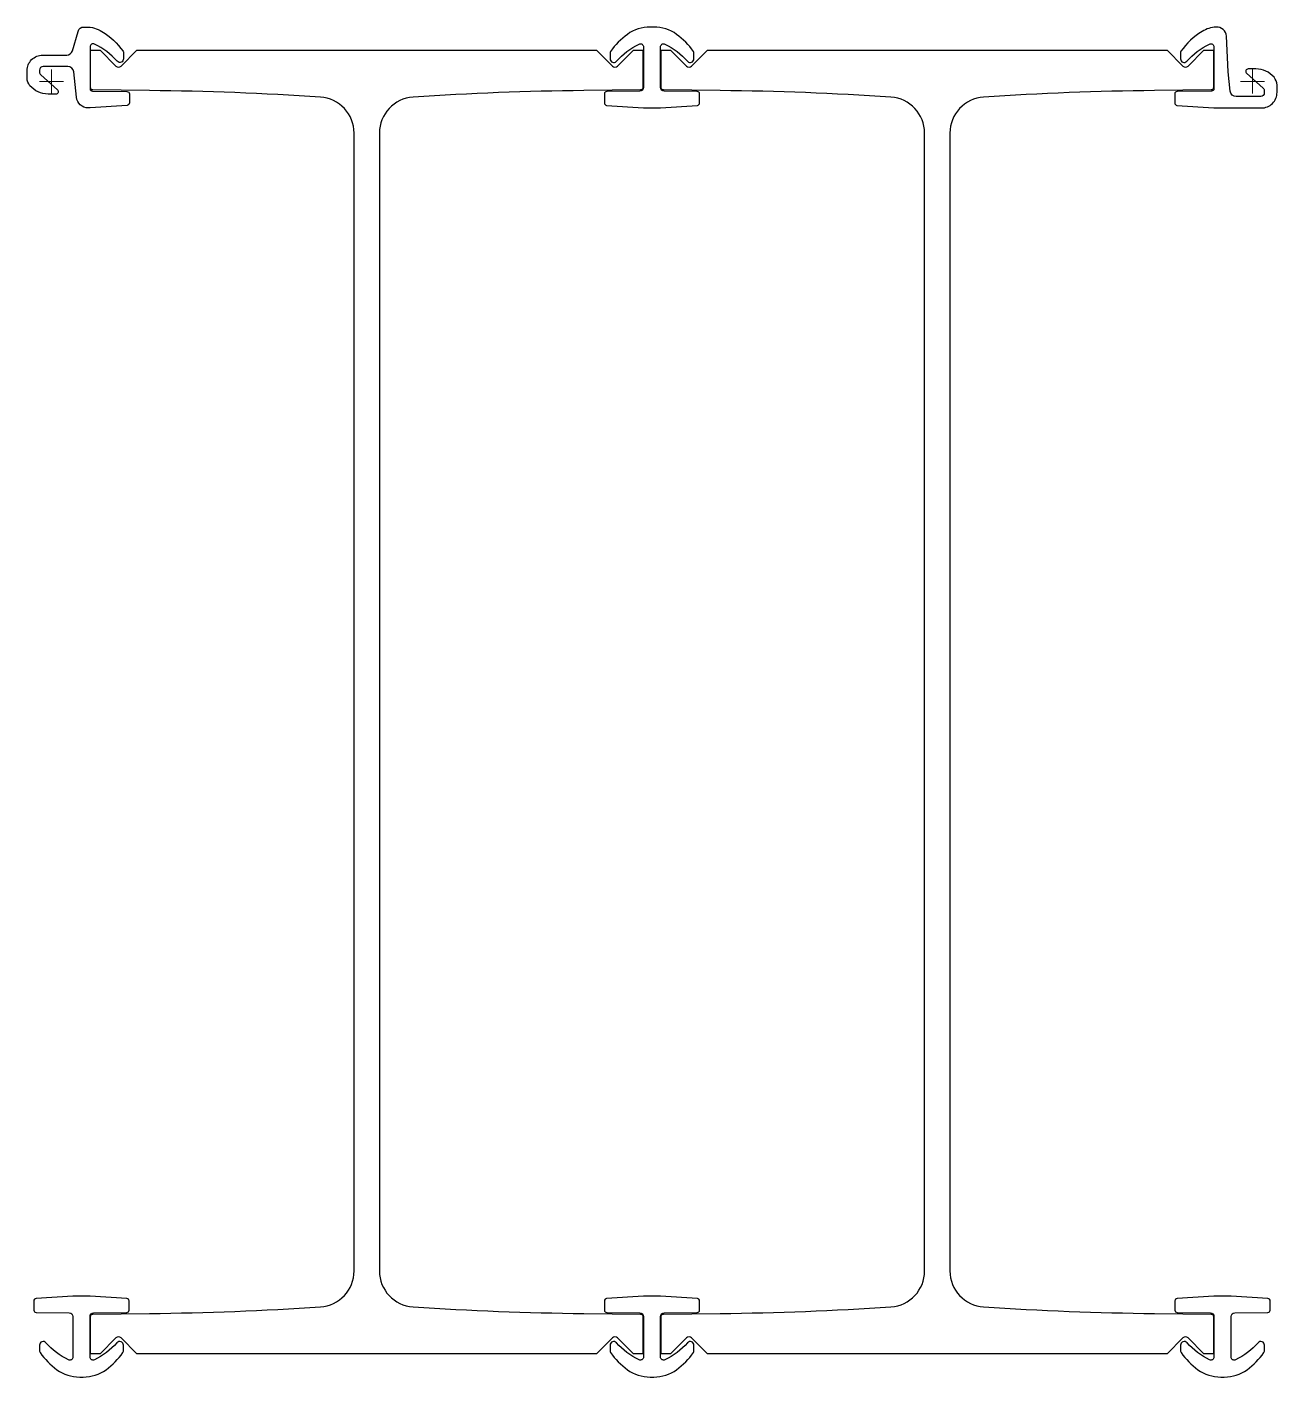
# Model space of a CAD drawing. Header units: millimetres. Extents: x -20 to 1018, y -1077 to 45.
import ezdxf

# ---------------------------------------------------------------- set-up
doc = ezdxf.new("R2010")
doc.units = ezdxf.units.MM
doc.layers.get('0').update_dxf_attribs({"lineweight": 25})
doc.layers.add('ref', color=252, linetype='Continuous', lineweight=5)

msp = doc.modelspace()

# ---------------------------------------------------------------- linework, layer by layer
for points in [[(20.8, -13), (18.6, 8, 0.384759), (13.6, 12.5), (-6.8, 12.5, 0.414214), (-9.8, 9.5), (-9.8, 7.9, 0.212557), (-8.8, 5.6), (5, -6.8, -0.687281), (3.6, -10.5), (-2.7, -10.5, -0.219232), (-17.8, -3.5, -0.17875), (-20.2, 3), (-20.2, 9, -0.414214), (-7.2, 22), (12.7, 22, 0.333275), (17.5, 25.6), (22.2, 41.7, -0.333275), (27, 45.3), (28.9, 45.3, -0.138828), (42, 41.6, -0.101419), (59.6, 25.1, -0.154901), (59.9, 23.9), (59.9, 18.8, -0.690242), (54.7, 16.8, 0.09958), (35.8, 31.1, 0.552674), (32.2, 28.8), (32.2, -6, 0.411513), (34.2, -8), (62.8, -8.3, -0.411513), (64.8, -10.3), (64.8, -17.8, -0.393668), (62.9, -19.8), (32.2, -22), (30.7, -22, -0.384759)], [(538.6, -17.9), (538.6, -10.3, 0.41156), (536.6, -8.3), (509.1, -8, -0.411293), (506.1, -5), (506.1, 28.8, -0.553081), (509.7, 31.1, -0.099418), (528.5, 16.8, 0.690736), (533.8, 18.8), (533.8, 23.9, 0.1545), (533.4, 25, 0.083568), (519.4, 39.2, 0.157346), (500.5, 45.3), (497.5, 45.3, 0.157346), (478.6, 39.2, 0.083568), (464.6, 25, 0.1545), (464.2, 23.9), (464.2, 18.8, 0.690736), (469.5, 16.8, -0.099418), (488.3, 31.1, -0.553081), (491.9, 28.8), (491.9, -5, -0.411293), (488.9, -8), (461.4, -8.3, 0.41156), (459.4, -10.3), (459.4, -17.9, 0.394032), (461.3, -19.8), (491.9, -22), (506.1, -22), (536.7, -19.8, 0.394032)], [(1018.3, -3, 0.17875), (1015.8, 3.5, 0.219232), (1000.7, 10.5), (994.4, 10.5, 0.687281), (993, 6.8), (1006.8, -5.6, -0.212557), (1007.7, -7.9), (1007.7, -9.5, -0.414214), (1004.7, -12.5), (984.4, -12.5, -0.384759), (979.4, -8), (977.8, 8), (976.2, 37.7, 0.414317), (967.7, 45.3, 0.125113), (956, 41.6, 0.101419), (938.4, 25.1, 0.154901), (938.1, 23.9), (938.1, 18.8, 0.690297), (943.3, 16.8, -0.099617), (962.2, 31.1, -0.552674), (965.8, 28.8), (965.8, -6, -0.411513), (963.8, -8), (935.2, -8.3, 0.411513), (933.3, -10.3), (933.3, -17.8, 0.393668), (935.1, -19.8), (965.8, -22), (1005.3, -22, 0.414214), (1018.3, -9)], [(45.4, -1070.6, 0.083568), (59.4, -1056.4, 0.1545), (59.8, -1055.3), (59.8, -1050.2, 0.690736), (54.5, -1048.2, -0.099418), (35.7, -1062.4, -0.553081), (32.1, -1060.2), (32.1, -1026.4, -0.411293), (35.1, -1023.4), (62.6, -1023.1, 0.41156), (64.6, -1021.1), (64.6, -1013.5, 0.394032), (62.7, -1011.5), (32.1, -1009.4), (17.9, -1009.4), (-12.7, -1011.5, 0.394032), (-14.6, -1013.5), (-14.6, -1021.1, 0.41156), (-12.6, -1023.1), (14.9, -1023.4, -0.411293), (17.9, -1026.4), (17.9, -1060.2, -0.553081), (14.3, -1062.4, -0.099418), (-4.5, -1048.2, 0.690736), (-9.8, -1050.2), (-9.8, -1055.3, 0.1545), (-9.4, -1056.4, 0.083568), (4.6, -1070.6, 0.157346), (23.5, -1076.7), (26.5, -1076.7, 0.157346)], [(464.6, -1056.4, 0.083568), (478.6, -1070.6, 0.157346), (497.5, -1076.7), (500.5, -1076.7, 0.157346), (519.4, -1070.6, 0.083568), (533.4, -1056.4, 0.1545), (533.8, -1055.3), (533.8, -1050.2, 0.690736), (528.5, -1048.2, -0.099418), (509.7, -1062.4, -0.553081), (506.1, -1060.2), (506.1, -1026.4, -0.411293), (509.1, -1023.4), (536.6, -1023.1, 0.41156), (538.6, -1021.1), (538.6, -1013.5, 0.394032), (536.7, -1011.5), (506.1, -1009.4), (491.9, -1009.4), (461.3, -1011.5, 0.394032), (459.4, -1013.5), (459.4, -1021.1, 0.41156), (461.4, -1023.1), (488.9, -1023.4, -0.411293), (491.9, -1026.4), (491.9, -1060.2, -0.553081), (488.3, -1062.4, -0.099418), (469.5, -1048.2, 0.690736), (464.2, -1050.2), (464.2, -1055.3, 0.1545)], [(935.3, -1011.5, 0.394032), (933.4, -1013.5), (933.4, -1021.1, 0.41156), (935.4, -1023.1), (962.9, -1023.4, -0.411293), (965.9, -1026.4), (965.9, -1060.2, -0.553081), (962.3, -1062.4, -0.099418), (943.5, -1048.2, 0.690736), (938.2, -1050.2), (938.2, -1055.3, 0.1545), (938.6, -1056.4, 0.083568), (952.6, -1070.6, 0.157346), (971.5, -1076.7), (974.5, -1076.7, 0.157346), (993.4, -1070.6, 0.083568), (1007.4, -1056.4, 0.1545), (1007.8, -1055.3), (1007.8, -1050.2, 0.690736), (1002.5, -1048.2, -0.099418), (983.7, -1062.4, -0.553081), (980.1, -1060.2), (980.1, -1026.4, -0.411293), (983.1, -1023.4), (1010.6, -1023.1, 0.41156), (1012.6, -1021.1), (1012.6, -1013.5, 0.394032), (1010.7, -1011.5), (980.1, -1009.4), (965.9, -1009.4)]]:
    msp.add_lwpolyline(points, format="xyb", close=True)
at = {"elevation": 0}
for points in [[(251.5, -988.5), (251.5, -42.9, 0.394764), (223.5, -13, 0.014216), (81.5, -7.5), (34.5, -7, -0.411288), (32.5, -5), (32.5, 26), (40.4, 26), (53.6, 12.8, 0.414214), (57.9, 12.8), (71, 26), (453, 26), (466.1, 12.8, 0.414214), (470.4, 12.8), (483.6, 26), (491.5, 26), (491.5, -5, -0.411288), (489.5, -7), (442.5, -7.5, 0.014216), (300.5, -13, 0.394764), (272.5, -42.9), (272.5, -988.5, 0.394764), (300.5, -1018.4, 0.014216), (442.5, -1023.9), (489.5, -1024.4, -0.411288), (491.5, -1026.4), (491.5, -1057.4), (483.6, -1057.4), (470.4, -1044.2, 0.414214), (466.1, -1044.2), (453, -1057.4), (71, -1057.4), (57.9, -1044.2, 0.414214), (53.6, -1044.2), (40.4, -1057.4), (32.5, -1057.4), (32.5, -1026.4, -0.411288), (34.5, -1024.4), (81.5, -1023.9, 0.014216), (223.5, -1018.4, 0.394764)], [(506.5, -5), (506.5, 26), (514.4, 26), (527.6, 12.8, 0.414214), (531.9, 12.8), (545, 26), (927, 26), (940.1, 12.8, 0.414214), (944.4, 12.8), (957.6, 26), (965.5, 26), (965.5, -5, -0.411288), (963.5, -7), (916.5, -7.5, 0.014216), (774.5, -13, 0.394764), (746.5, -42.9), (746.5, -988.5, 0.394764), (774.5, -1018.4, 0.014216), (916.5, -1023.9), (963.5, -1024.4, -0.411288), (965.5, -1026.4), (965.5, -1057.4), (957.6, -1057.4), (944.4, -1044.2, 0.414214), (940.1, -1044.2), (927, -1057.4), (545, -1057.4), (531.9, -1044.2, 0.414214), (527.6, -1044.2), (514.4, -1057.4), (506.5, -1057.4), (506.5, -1026.4, -0.411288), (508.5, -1024.4), (555.5, -1023.9, 0.014216), (697.5, -1018.4, 0.394764), (725.5, -988.5), (725.5, -42.9, 0.394764), (697.5, -13, 0.014216), (555.5, -7.5), (508.5, -7, -0.411288)]]:
    msp.add_lwpolyline(points, format="xyb", close=True, dxfattribs=at)
at = {"layer": 'ref'}
for p, q in [((10, 0), (-10, 0)), ((0, -10), (0, 10)), ((988, 0), (1008, 0)), ((998, 10), (998, -10))]:
    msp.add_line(p, q, dxfattribs=at)

doc.saveas('drawing.dxf')
